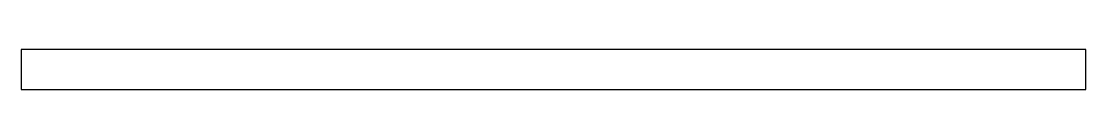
# Model space of a CAD drawing. Extents: x -525 to -220, y -307 to -296.
import ezdxf

# ---------------------------------------------------------------- set-up
doc = ezdxf.new("R2010")
doc.units = 0
doc.layers.add('DEFAULT', color=18, linetype='CONTINUOUS')

msp = doc.modelspace()

# ---------------------------------------------------------------- linework, layer by layer
at = {"layer": 'DEFAULT'}
msp.add_lwpolyline([(-524.65, -307.28), (-219.85, -307.28), (-219.85, -295.85), (-524.65, -295.85)], close=True, dxfattribs=at)

doc.saveas('drawing.dxf')
